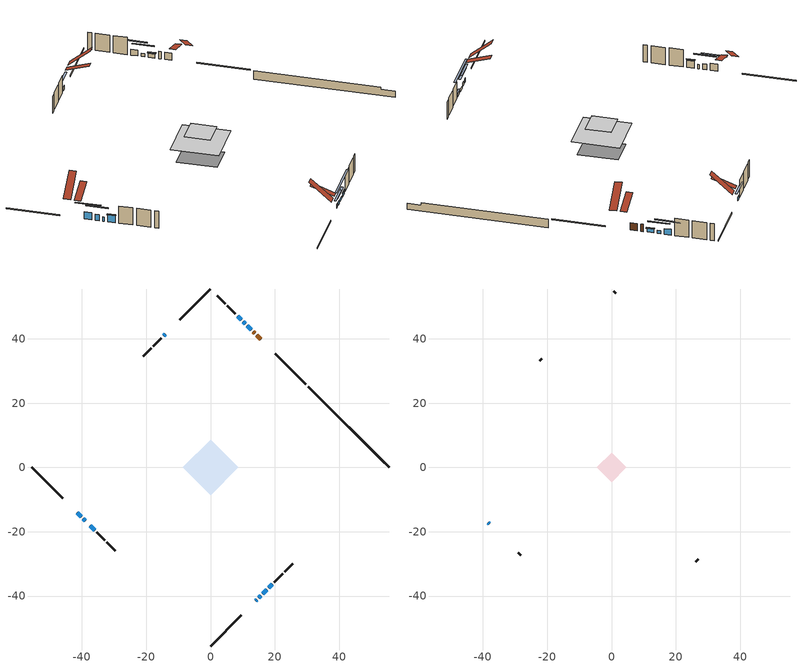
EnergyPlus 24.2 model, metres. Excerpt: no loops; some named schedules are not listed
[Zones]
conditioned space
 floor adiabatic (AdiabaticFloorConstruction): -8.6,0 0,8.6 8.6,0 0,-8.6 z3.05
 floor foundation (Slab1 construction): -6.29,0.94 -0.94,6.29 6.29,-0.94 0.94,-6.29 z-1.77
 wall outside (RimJoist1 construction): 0,-55.53 9.58,-45.95 / -55.53,0 -45.95,-9.58 / 0,55.53 -9.58,45.95 / 29.7,25.83 20.12,35.41 z0.61:0.91
 wall outside (AdiabaticWallConstruction 1): 15.69,39.84 14.45,41.08 / 13.79,41.74 13.34,42.19 z0.61:2.64
 wall outside (AdiabaticWallConstruction): 12.68,42.85 11.5,44.04 / -14.01,41.53 -14.6,40.93 z0.61:1.68; 14.01,-41.53 14.4,-41.13 z0.61:1.78; 15.06,-40.47 15.63,-39.9 z0.61:1.63; -41.53,-14.01 -40.23,-15.3 / -37.34,-18.19 -36.05,-19.49 z0.61:2.64; -39.58,-15.96 -38.93,-16.6 / 9.59,45.94 8.4,47.13 z0.61:2.24; 16.29,-39.24 17.44,-38.09 z0.61:1.22; 18.1,-37.43 19.25,-36.28 z0.61:1.42; 10.84,44.69 10.25,45.29 z0.61:1.45
 wall outside (Wall1 construction): 19.91,-35.63 22.41,-33.12 / -35.39,-20.14 -32.89,-22.64 / -15.26,40.28 -17.76,37.77 / 7.75,47.78 5.24,50.29 z0.61:5.49
 wall outside (Wall2 construction): 23.07,-32.47 25.62,-29.91 / -32.23,-23.3 -29.68,-25.85 / -18.42,37.12 -20.97,34.56 / 4.59,50.94 2.04,53.5 z0.61:5.49
 wall foundation (FoundationWall1 construction): 30.36,25.17,-1.77 30.36,25.17,0.61 53.01,2.52,0.61 53.01,2.52,-0.04 55.53,0,-0.04 55.53,0,-1.77
 window (WindowConstruction): 12.68,42.85 11.5,44.04 z0.61:1.68
 window (WindowConstruction 6): 14.01,-41.52 14.4,-41.13 z0.61:1.78
 window (WindowConstruction 7): 15.06,-40.47 15.63,-39.9 z0.61:1.62
 window (WindowConstruction 8): -41.52,-14.01 -40.23,-15.3 z0.61:2.64
 window (WindowConstruction 9): -39.57,-15.96 -38.93,-16.6 z0.61:2.23
 window (WindowConstruction 10): 16.29,-39.24 17.44,-38.09 z0.61:1.22
 window (WindowConstruction 1): 18.1,-37.43 19.25,-36.28 z0.61:1.42
 window (WindowConstruction 2): -37.34,-18.19 -36.05,-19.49 z0.61:2.64
 window (WindowConstruction 3): 10.84,44.69 10.25,45.28 z0.61:1.45
 window (WindowConstruction 4): 9.59,45.94 8.4,47.13 z0.61:2.23
 window (WindowConstruction 5): -14.01,41.52 -14.6,40.93 z0.61:1.68
 door (Door): 15.69,39.84 14.45,41.08 z0.61:2.64
 door (Door 1): 13.79,41.74 13.34,42.19 z0.61:2.64
 ceiling adiabatic (AdiabaticFloorConstruction): 0,-8.6 8.6,0 0,8.6 -8.6,0 z3.05
attic - vented
 floor to conditioned space (Floor1 construction Reversed): -4.64,0 0,4.64 4.64,0 0,-4.64 z5.49
 floor to conditioned space (Floor2 construction Reversed): -4.44,0 0,4.44 4.44,0 0,-4.44 z5.49
 wall outside (AdiabaticWallConstruction): -38.27,-17.26 -37.99,-17.54 z0.61:1.83
 wall outside (Wall3 construction): 26.27,-29.26 27,-28.54 / -29.02,-26.51 -28.3,-27.23 / -21.62,33.91 -22.35,33.19 / 1.38,54.15 0.66,54.87 z0.61:5.49
 window (WindowConstruction 11): -38.27,-17.26 -38,-17.54 z0.61:1.83
 roof outside (Roof1 construction): 11.56,-43.97,5.49 7.5,-39.91,10.28 6.17,-41.23,10.28 10.24,-45.29,5.49; -43.97,-11.56,5.49 -39.91,-7.5,10.28 -41.23,-6.17,10.28 -45.29,-10.24,5.49; -11.56,43.97,5.49 -7.5,39.91,10.28 -6.17,41.23,10.28 -10.24,45.29,5.49; 18.14,37.39,5.49 14.07,33.33,10.28 15.4,32.01,10.28 19.46,36.07,5.49
 roof outside (Roof2 construction): 13.35,-42.18,5.49 9.06,-37.89,7.51 7.93,-39.02,7.51 12.22,-43.31,5.49; -42.18,-13.35,5.49 -37.89,-9.06,7.51 -39.02,-7.93,7.51 -43.31,-12.22,5.49; -13.35,42.18,5.49 -9.06,37.89,7.51 -7.93,39.02,7.51 -12.22,43.31,5.49; 16.35,39.18,5.49 12.06,34.89,7.51 13.19,33.76,7.51 17.48,38.05,5.49
shading: 11.35,44.18 12.82,42.71 13.11,43 11.64,44.47 z1.88; 16.08,-39.45 12.32,-43.21 12.61,-43.5 16.38,-39.74 z4.16; 17.32,-38.21 13.37,-42.16 13.67,-42.45 17.61,-38.51 z4.01; -38.55,-16.98 -43.21,-12.32 -43.5,-12.61 -38.84,-17.27 z5.02; -37.24,-18.29 -41.26,-14.27 -41.55,-14.56 -37.54,-18.58 z4.62; 20.85,-34.68 12.88,-42.65 13.17,-42.94 21.14,-34.97 z6.04; 19.39,-36.14 17.96,-37.58 18.25,-37.87 19.68,-36.43 z1.62; -35.9,-19.63 -37.48,-18.05 -37.77,-18.34 -36.19,-19.92 z2.84; 8.56,46.97 12.52,43.01 12.81,43.3 8.85,47.26 z3.83; 6.72,48.81 11.27,44.26 11.56,44.55 7.01,49.1 z4.62; -16.28,39.25 -12.32,43.21 -12.61,43.5 -16.57,39.54 z4.06
[Building]
Building 1: Terrain=Suburbs
[Site:Location]
Quebec Intl AP_QC: Latitude {deg}=46.8; Longitude {deg}=-71.38; Time Zone {hr}=-5; Elevation {m}=74; Keep Site Location Information=Yes
[Site:GroundTemperature:Shallow]
0.0108218, -2.24938, -2.43038, -1.3578, 2.94801, 7.23376, 10.9493, 13.303, 13.5029, 11.5886, 7.96783, 3.81355
[Site:WaterMainsTemperature]
Calculation Method=Schedule; Temperature Schedule=mains temperature schedule
[Material] Roughness=Rough; Thermal Absorptance=0.9
Name | Thickness {m} | Conductivity {W/m-K} | Density {kg/m3} | Specific Heat {J/kg-K} | Solar Absorptance | Visible Absorptance
asphalt or fiberglass shingles | 0.00635 | 0.162714 | 1121.4 | 1465.45 | 0.4 | 0.4
ceiling loosefill ins | 0.169333 | 0.0480833 | 16.02 | 1046.75 | 0.7 | 0.7
ceiling stud and cavity | 0.1397 | 0.115316 | 65.682 | 1177.47 | 0.7 | 0.7
ceiling stud and cavity 1 | 0.1397 | 0.116501 | 65.682 | 1177.47 | 0.7 | 0.7
concrete 4.0 in. | 0.1016 | 1.803125 | 2242.8 | 837.4 | 0.7 | 0.7
concrete 8.0 in. | 0.2032 | 1.803125 | 2242.8 | 837.4 | 0.7 | 0.7
door material | 0.04445 | 0.053851 | 512.64 | 1214.23 | 0.7 | 0.7
exterior vertical ins | 0.0533782 | 0.029427 | 32.04 | 1214.23 | 0.7 | 0.7
floor covering | 0.0127 | 0.0433444 | 54.468 | 1339.84 | 0.6 | 0.6
floor rigid ins; wall rigid ins 1 | 0.512978 | 0.029427 | 32.04 | 1214.23 | 0.7 | 0.7
floor stud and cavity | 0.1397 | 1.75129 | 37.0049 | 1207.88 | 0.7 | 0.7
furniture material conditioned space 1 | 0.1524 | 0.115458 | 640.8 | 1214.23 | 0.6 | 0.6
gypsum board | 0.0127 | 0.160291 | 801 | 837.4 | 0.6 | 0.6
gypsum board 1 | 0.0127 | 0.160291 | 801 | 837.4 | 0.7 | 0.7
osb sheathing 0.5 in. | 0.0127 | 0.115458 | 512.64 | 1214.23 | 0.7 | 0.7
osb sheathing 0.75 in. | 0.01905 | 0.115458 | 512.64 | 1214.23 | 0.7 | 0.7
osb sheathing 2.0 in. | 0.0508 | 0.115458 | 512.64 | 1214.23 | 0.7 | 0.7
rim joist rigid ins; wall rigid ins | 0.051816 | 0.029427 | 32.04 | 1214.23 | 0.7 | 0.7
rim joist stud and cavity | 0.0508 | 0.0348186 | 125.044 | 1163.47 | 0.6 | 0.6
wall stud and cavity | 0.1397 | 0.136791 | 139.0536 | 1170.24 | 0.7 | 0.7
wall stud and cavity 1 | 0.1397 | 0.134701 | 139.0536 | 1170.24 | 0.7 | 0.7
wall stud and cavity 2 | 0.0889 | 6.9971 | 50.32683 | 1063.81 | 0.6 | 0.6
wall stud and cavity 3 | 0.0889 | 0.380278 | 52.3479 | 1209.89 | 0.7 | 0.7
wall stud and cavity 4 | 0.0889 | 0.391764 | 83.0341 | 1211.67 | 0.7 | 0.7
wood siding | 0.0254 | 0.102417 | 544.68 | 1172.36 | 0.4 | 0.4
wood siding 1 | 0.00254 | 0.102417 | 544.68 | 1172.36 | 0.4 | 0.4
wood siding 2; wood siding 3; wood siding 4 | 0.0254 | 0.102417 | 544.68 | 1172.36 | 0.7 | 0.7
[WindowMaterial:SimpleGlazingSystem]
Name | U-Factor {W/m2-K} | Solar Heat Gain Coefficient
WindowMaterial | 2.77768 | 0.56
WindowMaterial 1 | 2.77257 | 0.53
WindowMaterial 2 | 2.82821 | 0.59
WindowMaterial 3 | 2.773703 | 0.54
WindowMaterial 4 | 2.78279 | 0.58
WindowMaterial 5 | 2.76973 | 0.51
WindowMaterial 6 | 2.77711 | 0.55
WindowMaterial 7 | 2.78449 | 0.59
WindowMaterial 8 | 2.765186 | 0.49
WindowMaterial 9 | 2.992306 | 0.59
[Construction]
AdiabaticFloorConstruction: floor stud and cavity, floor rigid ins, osb sheathing 0.75 in., floor covering
AdiabaticWallConstruction: wood siding 3, wall rigid ins 1, wall stud and cavity 3, gypsum board
AdiabaticWallConstruction 1: wood siding 4, wall rigid ins 1, wall stud and cavity 3, gypsum board
Door; Door 1: door material
Floor1 construction Reversed: gypsum board, ceiling stud and cavity, ceiling loosefill ins
Floor2 construction Reversed: gypsum board, ceiling stud and cavity 1, ceiling loosefill ins
FoundationWall1 construction: concrete 8.0 in., gypsum board 1
furniture construction conditioned space 1: furniture material conditioned space 1
PartitionWallConstruction: gypsum board, wall stud and cavity 4, gypsum board
RimJoist1 construction: wood siding 2, rim joist rigid ins, osb sheathing 2.0 in., rim joist stud and cavity
Roof1 construction; Roof2 construction: asphalt or fiberglass shingles
Slab1 construction: concrete 4.0 in.
Wall1 construction: wood siding, wall rigid ins, osb sheathing 0.5 in., wall stud and cavity, gypsum board
Wall2 construction: wood siding, wall rigid ins, osb sheathing 0.5 in., wall stud and cavity 1, gypsum board
Wall3 construction: wood siding 1, wall stud and cavity 2
WindowConstruction; WindowConstruction 5: WindowMaterial
WindowConstruction 1: WindowMaterial 1
WindowConstruction 10: WindowMaterial 8
WindowConstruction 11: WindowMaterial 9
WindowConstruction 2; WindowConstruction 8: WindowMaterial 2
WindowConstruction 3: WindowMaterial 3
WindowConstruction 4: WindowMaterial 4
WindowConstruction 6: WindowMaterial 5
WindowConstruction 7: WindowMaterial 6
WindowConstruction 9: WindowMaterial 7
[Zone] Multiplier=1; Part of Total Floor Area=Yes
Name | Volume {m3}
attic - vented | 62.8144
conditioned space | 564
[Space]
Name | Zone | Volume {m3}
attic - vented 1 | attic - vented | 62.8144
conditioned space 1 | conditioned space | 564
[ZoneInfiltration:EffectiveLeakageArea]
infil attic - vented 1: Zone or Space=attic - vented 1; Schedule=Always On Discrete; Effective Air Leakage Area {cm2}=3042.46; Stack Coefficient=0.000672329; Wind Coefficient=1.75191e-05
[ZoneMixing]
whole house fan mix: Zone or Space=attic - vented; Schedule=Always On Continuous; Design Flow Rate Calculation Method=Flow/Zone; Design Flow Rate {m3/s}=0; Source Zone or Space=conditioned space
[SurfaceProperty:ExposedFoundationPerimeter]
Slab1: Exposed Perimeter Calculation Method=TotalExposedPerimeter; Total Exposed Perimeter {m}=35.602
[InternalMass] Zone or ZoneList=conditioned space; Space or SpaceList=conditioned space 1
Name | Construction | Surface Area {m2}
furniture mass conditioned space 1 | furniture construction conditioned space 1 | 90.12
partition wall mass | PartitionWallConstruction | 225.3
[Lights]
interior lighting: Zone or ZoneList or Space or SpaceList=conditioned space 1; Schedule=interior lighting schedule; Design Level Calculation Method=LightingLevel; Lighting Level {W}=343.2; Return Air Fraction=0; Fraction Radiant=0.6; Fraction Visible=0.2; Fraction Replaceable=1
[People]
occupants: Zone or ZoneList or Space or SpaceList=conditioned space 1; Number of People Schedule=occupants schedule; Number of People Calculation Method=People; Number of People=3; Fraction Radiant=0.314171; Sensible Heat Fraction=0.56303; Activity Level Schedule=occupants activity schedule; Carbon Dioxide Generation Rate {m3/s-W}=0; Enable ASHRAE 55 Comfort Warnings=No; Mean Radiant Temperature Calculation Type=EnclosureAveraged
[ElectricEquipment] Zone or ZoneList or Space or SpaceList=conditioned space 1; Design Level Calculation Method=EquipmentLevel
Name | Schedule | Design Level {W} | Fraction Latent | Fraction Radiant | Fraction Lost
clothes dryer | clothes dryer schedule | 140.772 | 0.015 | 0.081 | 0.85
clothes washer | clothes washer schedule | 32.1985 | 0.03 | 0.162 | 0.7
cooking range | cooking range schedule | 215.147 | 0.08 | 0.432 | 0.2
dishwasher | dishwasher schedule | 66.8632 | 0.3 | 0.18 | 0.4
fridge | fridge schedule | 72.9452 | 0 | 0.6 | 0
mech vent bath fan 0 | mech vent bath fan 0 schedule | 50.2 | 0 | 0 | 1
mech vent house fan | mech vent house fan schedule | 0 | 0 | 0 | 1
mech vent house fan cfis | mech vent house fan cfis schedule | 0 | 0 | 0 | 0
mech vent range fan 0 | mech vent range fan 0 schedule | 57 | 0 | 0 | 1
misc plug loads | misc plug loads schedule | 494.7 | 0.045 | 0.513 | 0.1
whole house fan | Always On Discrete | 0 | 0 | 0 | 1
[OtherEquipment] Zone or ZoneList or Space or SpaceList=conditioned space 1; Design Level Calculation Method=EquipmentLevel
Name | Fuel Type | Schedule | Design Level {W} | Fraction Latent | Fraction Radiant | Fraction Lost
clothes dryer 1 | Electricity | clothes dryer schedule | 0 | 0.015 | 0.081 | 0.85
cooking range 1 | Electricity | cooking range schedule | 0 | 0.08 | 0.432 | 0.2
general water use latent | None | general water use schedule | 62.594 | 1 | 0 | 0
general water use sensible | None | general water use schedule | -61.6891 | 0 | 0.6 | 0
mech vent house fan latent load | None | Always On Discrete | 0 | 1 | 0 | 0
mech vent house fan sensible load | None | Always On Discrete | 0 | 0 | 0 | 0
water heater energy adjustment1 | Electricity | Always On Discrete | 0.01 | 0 | 0 | 1
[ZoneInfiltration:DesignFlowRate] Zone or ZoneList or Space or SpaceList=conditioned space 1; Schedule=Always On Discrete; Design Flow Rate Calculation Method=Flow/Zone; Design Flow Rate {m3/s}=0
infil flow; natural vent flow; whole house fan flow
[Foundation:Kiva]
Foundation Kiva 1: Initial Indoor Air Temperature {C}=18; Wall Height Above Grade {m}=0.609996; Wall Depth Below Slab {m}=0.2032; Custom Block Material Name 1=exterior vertical ins; Custom Block Depth 1 {m}=2.38; Custom Block X Position 1 {m}=0.2159; Custom Block Z Position 1 {m}=0
[Foundation:Kiva:Settings]
Soil Conductivity {W/m-K}=0.849921; Soil Density {kg/m3}=1842.3; Soil Specific Heat {J/kg-K}=418.7; Ground Solar Absorptivity=0.9; Ground Thermal Absorptivity=0.9; Ground Surface Roughness {m}=0.03; Far-Field Width {m}=40; Deep-Ground Boundary Condition=ZeroFlux; Deep-Ground Depth {m}=40; Minimum Cell Dimension {m}=0.2; Maximum Cell Growth Coefficient=3; Simulation Timestep=Timestep
[Exterior:Lights]
exterior lighting: Schedule=exterior lighting schedule; Design Level {W}=75.6
[Schedule:Constant]
Name | Hourly Value
Always On Continuous; mech vent house fan schedule; mech vent house fan cfis schedule; Always On Discrete | 1
occupants activity schedule | 117.228
fridge schedule | 0
[Schedule:Week:Daily]
interior lighting schedule Week Rule - Jan1-Jan27: interior lighting schedule day, interior lighting schedule day, interior lighting schedule day, interior lighting schedule day, interior lighting schedule day, interior lighting schedule day, interior lighting schedule day, interior lighting schedule default day, interior lighting schedule default day, interior lighting schedule default day, interior lighting schedule default day, interior lighting schedule default day
interior lighting schedule Week Rule - Jan28-Feb3: interior lighting schedule day, interior lighting schedule day, interior lighting schedule day, interior lighting schedule day, interior lighting schedule day 1, interior lighting schedule day 1, interior lighting schedule day 1, interior lighting schedule default day, interior lighting schedule default day, interior lighting schedule default day, interior lighting schedule default day, interior lighting schedule default day
interior lighting schedule Week Rule - Feb4-Feb24: interior lighting schedule day 1, interior lighting schedule day 1, interior lighting schedule day 1, interior lighting schedule day 1, interior lighting schedule day 1, interior lighting schedule day 1, interior lighting schedule day 1, interior lighting schedule default day, interior lighting schedule default day, interior lighting schedule default day, interior lighting schedule default day, interior lighting schedule default day
interior lighting schedule Week Rule - Feb25-Mar3: interior lighting schedule day 1, interior lighting schedule day 1, interior lighting schedule day 1, interior lighting schedule day 1, interior lighting schedule day 2, interior lighting schedule day 2, interior lighting schedule day 2, interior lighting schedule default day, interior lighting schedule default day, interior lighting schedule default day, interior lighting schedule default day, interior lighting schedule default day
interior lighting schedule Week Rule - Mar4-Mar31: interior lighting schedule day 2, interior lighting schedule day 2, interior lighting schedule day 2, interior lighting schedule day 2, interior lighting schedule day 2, interior lighting schedule day 2, interior lighting schedule day 2, interior lighting schedule default day, interior lighting schedule default day, interior lighting schedule default day, interior lighting schedule default day, interior lighting schedule default day
interior lighting schedule Week Rule - Apr1-Apr28: interior lighting schedule day 3, interior lighting schedule day 3, interior lighting schedule day 3, interior lighting schedule day 3, interior lighting schedule day 3, interior lighting schedule day 3, interior lighting schedule day 3, interior lighting schedule default day, interior lighting schedule default day, interior lighting schedule default day, interior lighting schedule default day, interior lighting schedule default day
interior lighting schedule Week Rule - Apr29-May5: interior lighting schedule day 3, interior lighting schedule day 3, interior lighting schedule day 4, interior lighting schedule day 4, interior lighting schedule day 4, interior lighting schedule day 4, interior lighting schedule day 4, interior lighting schedule default day, interior lighting schedule default day, interior lighting schedule default day, interior lighting schedule default day, interior lighting schedule default day
interior lighting schedule Week Rule - May6-May26: interior lighting schedule day 4, interior lighting schedule day 4, interior lighting schedule day 4, interior lighting schedule day 4, interior lighting schedule day 4, interior lighting schedule day 4, interior lighting schedule day 4, interior lighting schedule default day, interior lighting schedule default day, interior lighting schedule default day, interior lighting schedule default day, interior lighting schedule default day
interior lighting schedule Week Rule - May27-Jun2: interior lighting schedule day 4, interior lighting schedule day 4, interior lighting schedule day 4, interior lighting schedule day 4, interior lighting schedule day 4, interior lighting schedule day 5, interior lighting schedule day 5, interior lighting schedule default day, interior lighting schedule default day, interior lighting schedule default day, interior lighting schedule default day, interior lighting schedule default day
interior lighting schedule Week Rule - Jun3-Jun30: interior lighting schedule day 5, interior lighting schedule day 5, interior lighting schedule day 5, interior lighting schedule day 5, interior lighting schedule day 5, interior lighting schedule day 5, interior lighting schedule day 5, interior lighting schedule default day, interior lighting schedule default day, interior lighting schedule default day, interior lighting schedule default day, interior lighting schedule default day
interior lighting schedule Week Rule - Jul1-Jul28: interior lighting schedule day 6, interior lighting schedule day 6, interior lighting schedule day 6, interior lighting schedule day 6, interior lighting schedule day 6, interior lighting schedule day 6, interior lighting schedule day 6, interior lighting schedule default day, interior lighting schedule default day, interior lighting schedule default day, interior lighting schedule default day, interior lighting schedule default day
interior lighting schedule Week Rule - Jul29-Aug4: interior lighting schedule day 6, interior lighting schedule day 6, interior lighting schedule day 6, interior lighting schedule day 7, interior lighting schedule day 7, interior lighting schedule day 7, interior lighting schedule day 7, interior lighting schedule default day, interior lighting schedule default day, interior lighting schedule default day, interior lighting schedule default day, interior lighting schedule default day
interior lighting schedule Week Rule - Aug5-Aug25: interior lighting schedule day 7, interior lighting schedule day 7, interior lighting schedule day 7, interior lighting schedule day 7, interior lighting schedule day 7, interior lighting schedule day 7, interior lighting schedule day 7, interior lighting schedule default day, interior lighting schedule default day, interior lighting schedule default day, interior lighting schedule default day, interior lighting schedule default day
interior lighting schedule Week Rule - Aug26-Sep1: interior lighting schedule day 7, interior lighting schedule day 7, interior lighting schedule day 7, interior lighting schedule day 7, interior lighting schedule day 7, interior lighting schedule day 7, interior lighting schedule day 8, interior lighting schedule default day, interior lighting schedule default day, interior lighting schedule default day, interior lighting schedule default day, interior lighting schedule default day
interior lighting schedule Week Rule - Sep2-Sep29: interior lighting schedule day 8, interior lighting schedule day 8, interior lighting schedule day 8, interior lighting schedule day 8, interior lighting schedule day 8, interior lighting schedule day 8, interior lighting schedule day 8, interior lighting schedule default day, interior lighting schedule default day, interior lighting schedule default day, interior lighting schedule default day, interior lighting schedule default day
interior lighting schedule Week Rule - Sep30-Oct6: interior lighting schedule day 8, interior lighting schedule day 9, interior lighting schedule day 9, interior lighting schedule day 9, interior lighting schedule day 9, interior lighting schedule day 9, interior lighting schedule day 9, interior lighting schedule default day, interior lighting schedule default day, interior lighting schedule default day, interior lighting schedule default day, interior lighting schedule default day
interior lighting schedule Week Rule - Oct7-Oct27: interior lighting schedule day 9, interior lighting schedule day 9, interior lighting schedule day 9, interior lighting schedule day 9, interior lighting schedule day 9, interior lighting schedule day 9, interior lighting schedule day 9, interior lighting schedule default day, interior lighting schedule default day, interior lighting schedule default day, interior lighting schedule default day, interior lighting schedule default day
interior lighting schedule Week Rule - Oct28-Nov3: interior lighting schedule day 9, interior lighting schedule day 9, interior lighting schedule day 9, interior lighting schedule day 9, interior lighting schedule day 10, interior lighting schedule day 10, interior lighting schedule day 10, interior lighting schedule default day, interior lighting schedule default day, interior lighting schedule default day, interior lighting schedule default day, interior lighting schedule default day
interior lighting schedule Week Rule - Nov4-Nov24: interior lighting schedule day 10, interior lighting schedule day 10, interior lighting schedule day 10, interior lighting schedule day 10, interior lighting schedule day 10, interior lighting schedule day 10, interior lighting schedule day 10, interior lighting schedule default day, interior lighting schedule default day, interior lighting schedule default day, interior lighting schedule default day, interior lighting schedule default day
interior lighting schedule Week Rule - Nov25-Dec1: interior lighting schedule day 10, interior lighting schedule day 10, interior lighting schedule day 10, interior lighting schedule day 10, interior lighting schedule day 10, interior lighting schedule day 10, interior lighting schedule day 11, interior lighting schedule default day, interior lighting schedule default day, interior lighting schedule default day, interior lighting schedule default day, interior lighting schedule default day
interior lighting schedule Week Rule - Dec2-Dec31: interior lighting schedule day 11, interior lighting schedule day 11, interior lighting schedule day 11, interior lighting schedule day 11, interior lighting schedule day 11, interior lighting schedule day 11, interior lighting schedule day 11, interior lighting schedule default day, interior lighting schedule default day, interior lighting schedule default day, interior lighting schedule default day, interior lighting schedule default day
occupants schedule Week Rule - Jan1-Dec31: occupants schedule day, occupants schedule day, occupants schedule day, occupants schedule day, occupants schedule day, occupants schedule day, occupants schedule day, occupants schedule default day, occupants schedule default day, occupants schedule default day, occupants schedule default day, occupants schedule default day
clothes dryer schedule Week Rule - Jan1-Dec31: clothes dryer schedule day, clothes dryer schedule day, clothes dryer schedule day, clothes dryer schedule day, clothes dryer schedule day, clothes dryer schedule day, clothes dryer schedule day, clothes dryer schedule default day, clothes dryer schedule default day, clothes dryer schedule default day, clothes dryer schedule default day, clothes dryer schedule default day
clothes washer schedule Week Rule - Jan1-Dec31: clothes washer schedule day, clothes washer schedule day, clothes washer schedule day, clothes washer schedule day, clothes washer schedule day, clothes washer schedule day, clothes washer schedule day, clothes washer schedule default day, clothes washer schedule default day, clothes washer schedule default day, clothes washer schedule default day, clothes washer schedule default day
cooking range schedule Week Rule - Jan1-Dec31: cooking range schedule day, cooking range schedule day, cooking range schedule day, cooking range schedule day, cooking range schedule day, cooking range schedule day, cooking range schedule day, cooking range schedule default day, cooking range schedule default day, cooking range schedule default day, cooking range schedule default day, cooking range schedule default day
dishwasher schedule Week Rule - Jan1-Dec31: dishwasher schedule day, dishwasher schedule day, dishwasher schedule day, dishwasher schedule day, dishwasher schedule day, dishwasher schedule day, dishwasher schedule day, dishwasher schedule default day, dishwasher schedule default day, dishwasher schedule default day, dishwasher schedule default day, dishwasher schedule default day
mech vent bath fan 0 schedule Week Rule - Jan1-Dec31: mech vent bath fan 0 schedule day, mech vent bath fan 0 schedule day, mech vent bath fan 0 schedule day, mech vent bath fan 0 schedule day, mech vent bath fan 0 schedule day, mech vent bath fan 0 schedule day, mech vent bath fan 0 schedule day, mech vent bath fan 0 schedule default day, mech vent bath fan 0 schedule default day, mech vent bath fan 0 schedule default day, mech vent bath fan 0 schedule default day, mech vent bath fan 0 schedule default day
mech vent range fan 0 schedule Week Rule - Jan1-Dec31: mech vent range fan 0 schedule day, mech vent range fan 0 schedule day, mech vent range fan 0 schedule day, mech vent range fan 0 schedule day, mech vent range fan 0 schedule day, mech vent range fan 0 schedule day, mech vent range fan 0 schedule day, mech vent range fan 0 schedule default day, mech vent range fan 0 schedule default day, mech vent range fan 0 schedule default day, mech vent range fan 0 schedule default day, mech vent range fan 0 schedule default day
misc plug loads schedule Week Rule - Jan1-Dec31: misc plug loads schedule day, misc plug loads schedule day, misc plug loads schedule day, misc plug loads schedule day, misc plug loads schedule day, misc plug loads schedule day, misc plug loads schedule day, misc plug loads schedule default day, misc plug loads schedule default day, misc plug loads schedule default day, misc plug loads schedule default day, misc plug loads schedule default day
general water use schedule Week Rule - Jan1-Dec31: general water use schedule day, general water use schedule day, general water use schedule day, general water use schedule day, general water use schedule day, general water use schedule day, general water use schedule day, general water use schedule default day, general water use schedule default day, general water use schedule default day, general water use schedule default day, general water use schedule default day
exterior lighting schedule Week Rule - Jan1-Jan27: exterior lighting schedule day, exterior lighting schedule day, exterior lighting schedule day, exterior lighting schedule day, exterior lighting schedule day, exterior lighting schedule day, exterior lighting schedule day, exterior lighting schedule default day, exterior lighting schedule default day, exterior lighting schedule default day, exterior lighting schedule default day, exterior lighting schedule default day
exterior lighting schedule Week Rule - Jan28-Feb3: exterior lighting schedule day, exterior lighting schedule day, exterior lighting schedule day, exterior lighting schedule day, exterior lighting schedule day 1, exterior lighting schedule day 1, exterior lighting schedule day 1, exterior lighting schedule default day, exterior lighting schedule default day, exterior lighting schedule default day, exterior lighting schedule default day, exterior lighting schedule default day
exterior lighting schedule Week Rule - Feb4-Feb24: exterior lighting schedule day 1, exterior lighting schedule day 1, exterior lighting schedule day 1, exterior lighting schedule day 1, exterior lighting schedule day 1, exterior lighting schedule day 1, exterior lighting schedule day 1, exterior lighting schedule default day, exterior lighting schedule default day, exterior lighting schedule default day, exterior lighting schedule default day, exterior lighting schedule default day
exterior lighting schedule Week Rule - Feb25-Mar3: exterior lighting schedule day 1, exterior lighting schedule day 1, exterior lighting schedule day 1, exterior lighting schedule day 1, exterior lighting schedule day 2, exterior lighting schedule day 2, exterior lighting schedule day 2, exterior lighting schedule default day, exterior lighting schedule default day, exterior lighting schedule default day, exterior lighting schedule default day, exterior lighting schedule default day
exterior lighting schedule Week Rule - Mar4-Mar31: exterior lighting schedule day 2, exterior lighting schedule day 2, exterior lighting schedule day 2, exterior lighting schedule day 2, exterior lighting schedule day 2, exterior lighting schedule day 2, exterior lighting schedule day 2, exterior lighting schedule default day, exterior lighting schedule default day, exterior lighting schedule default day, exterior lighting schedule default day, exterior lighting schedule default day
exterior lighting schedule Week Rule - Apr1-Apr28: exterior lighting schedule day 3, exterior lighting schedule day 3, exterior lighting schedule day 3, exterior lighting schedule day 3, exterior lighting schedule day 3, exterior lighting schedule day 3, exterior lighting schedule day 3, exterior lighting schedule default day, exterior lighting schedule default day, exterior lighting schedule default day, exterior lighting schedule default day, exterior lighting schedule default day
exterior lighting schedule Week Rule - Apr29-May5: exterior lighting schedule day 3, exterior lighting schedule day 3, exterior lighting schedule day 4, exterior lighting schedule day 4, exterior lighting schedule day 4, exterior lighting schedule day 4, exterior lighting schedule day 4, exterior lighting schedule default day, exterior lighting schedule default day, exterior lighting schedule default day, exterior lighting schedule default day, exterior lighting schedule default day
exterior lighting schedule Week Rule - May6-May26: exterior lighting schedule day 4, exterior lighting schedule day 4, exterior lighting schedule day 4, exterior lighting schedule day 4, exterior lighting schedule day 4, exterior lighting schedule day 4, exterior lighting schedule day 4, exterior lighting schedule default day, exterior lighting schedule default day, exterior lighting schedule default day, exterior lighting schedule default day, exterior lighting schedule default day
exterior lighting schedule Week Rule - May27-Jun2: exterior lighting schedule day 4, exterior lighting schedule day 4, exterior lighting schedule day 4, exterior lighting schedule day 4, exterior lighting schedule day 4, exterior lighting schedule day 5, exterior lighting schedule day 5, exterior lighting schedule default day, exterior lighting schedule default day, exterior lighting schedule default day, exterior lighting schedule default day, exterior lighting schedule default day
exterior lighting schedule Week Rule - Jun3-Jun30: exterior lighting schedule day 5, exterior lighting schedule day 5, exterior lighting schedule day 5, exterior lighting schedule day 5, exterior lighting schedule day 5, exterior lighting schedule day 5, exterior lighting schedule day 5, exterior lighting schedule default day, exterior lighting schedule default day, exterior lighting schedule default day, exterior lighting schedule default day, exterior lighting schedule default day
exterior lighting schedule Week Rule - Jul1-Jul28: exterior lighting schedule day 6, exterior lighting schedule day 6, exterior lighting schedule day 6, exterior lighting schedule day 6, exterior lighting schedule day 6, exterior lighting schedule day 6, exterior lighting schedule day 6, exterior lighting schedule default day, exterior lighting schedule default day, exterior lighting schedule default day, exterior lighting schedule default day, exterior lighting schedule default day
exterior lighting schedule Week Rule - Jul29-Aug4: exterior lighting schedule day 6, exterior lighting schedule day 6, exterior lighting schedule day 6, exterior lighting schedule day 7, exterior lighting schedule day 7, exterior lighting schedule day 7, exterior lighting schedule day 7, exterior lighting schedule default day, exterior lighting schedule default day, exterior lighting schedule default day, exterior lighting schedule default day, exterior lighting schedule default day
exterior lighting schedule Week Rule - Aug5-Aug25: exterior lighting schedule day 7, exterior lighting schedule day 7, exterior lighting schedule day 7, exterior lighting schedule day 7, exterior lighting schedule day 7, exterior lighting schedule day 7, exterior lighting schedule day 7, exterior lighting schedule default day, exterior lighting schedule default day, exterior lighting schedule default day, exterior lighting schedule default day, exterior lighting schedule default day
exterior lighting schedule Week Rule - Aug26-Sep1: exterior lighting schedule day 7, exterior lighting schedule day 7, exterior lighting schedule day 7, exterior lighting schedule day 7, exterior lighting schedule day 7, exterior lighting schedule day 7, exterior lighting schedule day 8, exterior lighting schedule default day, exterior lighting schedule default day, exterior lighting schedule default day, exterior lighting schedule default day, exterior lighting schedule default day
exterior lighting schedule Week Rule - Sep2-Sep29: exterior lighting schedule day 8, exterior lighting schedule day 8, exterior lighting schedule day 8, exterior lighting schedule day 8, exterior lighting schedule day 8, exterior lighting schedule day 8, exterior lighting schedule day 8, exterior lighting schedule default day, exterior lighting schedule default day, exterior lighting schedule default day, exterior lighting schedule default day, exterior lighting schedule default day
[Schedule:Year]
interior lighting schedule: interior lighting schedule Week Rule - Jan1-Jan27, 1, 1, 1, 27, interior lighting schedule Week Rule - Jan28-Feb3, 1, 28, 2, 3, interior lighting schedule Week Rule - Feb4-Feb24, 2, 4, 2, 24, interior lighting schedule Week Rule - Feb25-Mar3, 2, 25, 3, 3, interior lighting schedule Week Rule - Mar4-Mar31, 3, 4, 3, 31, interior lighting schedule Week Rule - Apr1-Apr28, 4, 1, 4, 28, interior lighting schedule Week Rule - Apr29-May5, 4, 29, 5, 5, interior lighting schedule Week Rule - May6-May26, 5, 6, 5, 26, interior lighting schedule Week Rule - May27-Jun2, 5, 27, 6, 2, interior lighting schedule Week Rule - Jun3-Jun30, 6, 3, 6, 30, interior lighting schedule Week Rule - Jul1-Jul28, 7, 1, 7, 28, interior lighting schedule Week Rule - Jul29-Aug4, 7, 29, 8, 4, interior lighting schedule Week Rule - Aug5-Aug25, 8, 5, 8, 25, interior lighting schedule Week Rule - Aug26-Sep1, 8, 26, 9, 1, interior lighting schedule Week Rule - Sep2-Sep29, 9, 2, 9, 29, interior lighting schedule Week Rule - Sep30-Oct6, 9, 30, 10, 6, interior lighting schedule Week Rule - Oct7-Oct27, 10, 7, 10, 27, interior lighting schedule Week Rule - Oct28-Nov3, 10, 28, 11, 3, interior lighting schedule Week Rule - Nov4-Nov24, 11, 4, 11, 24, interior lighting schedule Week Rule - Nov25-Dec1, 11, 25, 12, 1, interior lighting schedule Week Rule - Dec2-Dec31, 12, 2, 12, 31
occupants schedule: occupants schedule Week Rule - Jan1-Dec31, 1, 1, 12, 31
clothes dryer schedule: clothes dryer schedule Week Rule - Jan1-Dec31, 1, 1, 12, 31
clothes washer schedule: clothes washer schedule Week Rule - Jan1-Dec31, 1, 1, 12, 31
cooking range schedule: cooking range schedule Week Rule - Jan1-Dec31, 1, 1, 12, 31
dishwasher schedule: dishwasher schedule Week Rule - Jan1-Dec31, 1, 1, 12, 31
mech vent bath fan 0 schedule: mech vent bath fan 0 schedule Week Rule - Jan1-Dec31, 1, 1, 12, 31
mech vent range fan 0 schedule: mech vent range fan 0 schedule Week Rule - Jan1-Dec31, 1, 1, 12, 31
misc plug loads schedule: misc plug loads schedule Week Rule - Jan1-Dec31, 1, 1, 12, 31
general water use schedule: general water use schedule Week Rule - Jan1-Dec31, 1, 1, 12, 31
exterior lighting schedule: exterior lighting schedule Week Rule - Jan1-Jan27, 1, 1, 1, 27, exterior lighting schedule Week Rule - Jan28-Feb3, 1, 28, 2, 3, exterior lighting schedule Week Rule - Feb4-Feb24, 2, 4, 2, 24, exterior lighting schedule Week Rule - Feb25-Mar3, 2, 25, 3, 3, exterior lighting schedule Week Rule - Mar4-Mar31, 3, 4, 3, 31, exterior lighting schedule Week Rule - Apr1-Apr28, 4, 1, 4, 28, exterior lighting schedule Week Rule - Apr29-May5, 4, 29, 5, 5, exterior lighting schedule Week Rule - May6-May26, 5, 6, 5, 26, exterior lighting schedule Week Rule - May27-Jun2, 5, 27, 6, 2, exterior lighting schedule Week Rule - Jun3-Jun30, 6, 3, 6, 30, exterior lighting schedule Week Rule - Jul1-Jul28, 7, 1, 7, 28, exterior lighting schedule Week Rule - Jul29-Aug4, 7, 29, 8, 4, exterior lighting schedule Week Rule - Aug5-Aug25, 8, 5, 8, 25, exterior lighting schedule Week Rule - Aug26-Sep1, 8, 26, 9, 1, exterior lighting schedule Week Rule - Sep2-Sep29, 9, 2, 9, 29, exterior lighting schedule Week Rule - Sep30-Oct6, 9, 30, 10, 6, exterior lighting schedule Week Rule - Oct7-Oct27, 10, 7, 10, 27, exterior lighting schedule Week Rule - Oct28-Nov3, 10, 28, 11, 3, exterior lighting schedule Week Rule - Nov4-Nov24, 11, 4, 11, 24, exterior lighting schedule Week Rule - Nov25-Dec1, 11, 25, 12, 1, exterior lighting schedule Week Rule - Dec2-Dec31, 12, 2, 12, 31
[Schedule:Compact]
mains temperature schedule: Through: 01/01, For: AllDays, Until: 24:00, 5.175, Through: 01/02, For: AllDays, Until: 24:00, 5.10167, Through: 01/03, For: AllDays, Until: 24:00, 5.02889, Through: 01/04, For: AllDays, Until: 24:00, 4.95778, Through: 01/05, For: AllDays, Until: 24:00, 4.88778, Through: 01/06, For: AllDays, Until: 24:00, 4.81833, Through: 01/07, For: AllDays, Until: 24:00, 4.75056, Through: 01/08, For: AllDays, Until: 24:00, 4.68389, Through: 01/09, For: AllDays, Until: 24:00, 4.61833, Through: 01/10, For: AllDays, Until: 24:00, 4.55389, Through: 01/11, For: AllDays, Until: 24:00, 4.49056, Through: 01/12, For: AllDays, Until: 24:00, 4.42889, Through: 01/13, For: AllDays, Until: 24:00, 4.36778, Through: 01/14, For: AllDays, Until: 24:00, 4.30889, Through: 01/15, For: AllDays, Until: 24:00, 4.25056, Through: 01/16, For: AllDays, Until: 24:00, 4.19389, Through: 01/17, For: AllDays, Until: 24:00, 4.13833, Through: 01/18, For: AllDays, Until: 24:00, 4.08444, Through: 01/19, For: AllDays, Until: 24:00, 4.03167, Through: 01/20, For: AllDays, Until: 24:00, 3.98056, Through: 01/21, For: AllDays, Until: 24:00, 3.93056, Through: 01/22, For: AllDays, Until: 24:00, 3.88222, Through: 01/23, For: AllDays, Until: 24:00, 3.835, Through: 01/24, For: AllDays, Until: 24:00, 3.78944, Through: 01/25, For: AllDays, Until: 24:00, 3.74556, Through: 01/26, For: AllDays, Until: 24:00, 3.70278, Through: 01/27, For: AllDays, Until: 24:00, 3.66167, Through: 01/28, For: AllDays, Until: 24:00, 3.62167, Through: 01/29, For: AllDays, Until: 24:00, 3.58389, Through: 01/30, For: AllDays, Until: 24:00, 3.54722, Through: 01/31, For: AllDays, Until: 24:00, 3.51167, Through: 02/01, For: AllDays, Until: 24:00, 3.47833, Through: 02/02, For: AllDays, Until: 24:00, 3.44611, Through: 02/03, For: AllDays, Until: 24:00, 3.41556, Through: 02/04, For: AllDays, Until: 24:00, 3.38667, Through: 02/05, For: AllDays, Until: 24:00, 3.35944, Through: 02/06, For: AllDays, Until: 24:00, 3.33389, Through: 02/07, For: AllDays, Until: 24:00, 3.30944, Through: 02/08, For: AllDays, Until: 24:00, 3.28667, Through: 02/09, For: AllDays, Until: 24:00, 3.26611, Through: 02/10, For: AllDays, Until: 24:00, 3.24667, Through: 02/11, For: AllDays, Until: 24:00, 3.22889, Through: 02/12, For: AllDays, Until: 24:00, 3.21278, Through: 02/13, For: AllDays, Until: 24:00, 3.19833, Through: 02/14, For: AllDays, Until: 24:00, 3.18556, Through: 02/15, For: AllDays, Until: 24:00, 3.17389, Through: 02/16, For: AllDays, Until: 24:00, 3.16444, Through: 02/17, For: AllDays, Until: 24:00, 3.15667, Through: 02/18, For: AllDays, Until: 24:00, 3.15056, Through: 02/19, For: AllDays, Until: 24:00, 3.14556, Through: 02/20, For: AllDays, Until: 24:00, 3.14278, Through: 02/21, For: AllDays, Until: 24:00, 3.14111, Through: 02/22, For: AllDays, Until: 24:00, 3.14167, Through: 02/23, For: AllDays, Until: 24:00, 3.14333, Through: 02/24, For: AllDays, Until: 24:00, 3.14722, Through: 02/25, For: AllDays, Until: 24:00, 3.15222, Through: 02/26, For: AllDays, Until: 24:00, 3.15944, Through: 02/27, For: AllDays, Until: 24:00, 3.16778, Through: 02/28, For: AllDays, Until: 24:00, 3.17778, Through: 03/01, For: AllDays, Until: 24:00, 3.18944, Through: 03/02, For: AllDays, Until: 24:00, 3.20333, Through: 03/03, For: AllDays, Until: 24:00, 3.21833, Through: 03/04, For: AllDays, Until: 24:00, 3.235, Through: 03/05, For: AllDays, Until: 24:00, 3.25333, Through: 03/06, For: AllDays, Until: 24:00, 3.27333, Through: 03/07, For: AllDays, Until: 24:00, 3.29444, Through: 03/08, For: AllDays, Until: 24:00, 3.31778, Through: 03/09, For: AllDays, Until: 24:00, 3.34222, Through: 03/10, For: AllDays, Until: 24:00, 3.36889, Through: 03/11, For: AllDays, Until: 24:00, 3.39667, Through: 03/12, For: AllDays, Until: 24:00, 3.42611, Through: 03/13, For: AllDays, Until: 24:00, 3.45722, Through: 03/14, For: AllDays, Until: 24:00, 3.49, Through: 03/15, For: AllDays, Until: 24:00, 3.52389, Through: 03/16, For: AllDays, Until: 24:00, 3.55944, Through: 03/17, For: AllDays, Until: 24:00, 3.59667, Through: 03/18, For: AllDays, Until: 24:00, 3.63556, Through: 03/19, For: AllDays, Until: 24:00, 3.67556, Through: 03/20, For: AllDays, Until: 24:00, 3.71722, Through: 03/21, For: AllDays, Until: 24:00, 3.76056, Through: 03/22, For: AllDays, Until: 24:00, 3.80556, Through: 03/23, For: AllDays, Until: 24:00, 3.85111, Through: 03/24, For: AllDays, Until: 24:00, 3.89889, Through: 03/25, For: AllDays, Until: 24:00, 3.94778, Through: 03/26, For: AllDays, Until: 24:00, 3.99833, Through: 03/27, For: AllDays, Until: 24:00, 4.05, Through: 03/28, For: AllDays, Until: 24:00, 4.10333, Through: 03/29, For: AllDays, Until: 24:00, 4.15778, Through: 03/30, For: AllDays, Until: 24:00, 4.21333, Through: 03/31, For: AllDays, Until: 24:00, 4.27056, Through: 04/01, For: AllDays, Until: 24:00, 4.32944, Through: 04/02, For: AllDays, Until: 24:00, 4.38889, Through: 04/03, For: AllDays, Until: 24:00, 4.45, Through: 04/04, For: AllDays, Until: 24:00, 4.51222, Through: 04/05, For: AllDays, Until: 24:00, 4.57611, Through: 04/06, For: AllDays, Until: 24:00, 4.64056, Through: 04/07, For: AllDays, Until: 24:00, 4.70667, Through: 04/08, For: AllDays, Until: 24:00, 4.77389, Through: 04/09, For: AllDays, Until: 24:00, 4.84222, Through: 04/10, For: AllDays, Until: 24:00, 4.91167, Through: 04/11, For: AllDays, Until: 24:00, 4.98278, Through: 04/12, For: AllDays, Until: 24:00, 5.05444, Through: 04/13, For: AllDays, Until: 24:00, 5.12722, Through: 04/14, For: AllDays, Until: 24:00, 5.20111, Through: 04/15, For: AllDays, Until: 24:00, 5.27611, Through: 04/16, For: AllDays, Until: 24:00, 5.35167, Through: 04/17, For: AllDays, Until: 24:00, 5.42889, Through: 04/18, For: AllDays, Until: 24:00, 5.50667, Through: 04/19, For: AllDays, Until: 24:00, 5.58556, Through: 04/20, For: AllDays, Until: 24:00, 5.665, Through: 04/21, For: AllDays, Until: 24:00, 5.74611, Through: 04/22, For: AllDays, Until: 24:00, 5.82722, Through: 04/23, For: AllDays, Until: 24:00, 5.91, Through: 04/24, For: AllDays, Until: 24:00, 5.99278, Through: 04/25, For: AllDays, Until: 24:00, 6.07722, Through: 04/26, For: AllDays, Until: 24:00, 6.16167, Through: 04/27, For: AllDays, Until: 24:00, 6.24722, Through: 04/28, For: AllDays, Until: 24:00, 6.33389, Through: 04/29, For: AllDays, Until: 24:00, 6.42056, Through: 04/30, For: AllDays, Until: 24:00, 6.50833, Through: 05/01, For: AllDays, Until: 24:00, 6.59667, Through: 05/02, For: AllDays, Until: 24:00, 6.68556, Through: 05/03, For: AllDays, Until: 24:00, 6.775, Through: 05/04, For: AllDays, Until: 24:00, 6.86556, Through: 05/05, For: AllDays, Until: 24:00, 6.95611, Through: 05/06, For: AllDays, Until: 24:00, 7.04722, Through: 05/07, For: AllDays, Until: 24:00, 7.13889, Through: 05/08, For: AllDays, Until: 24:00, 7.23111, Through: 05/09, For: AllDays, Until: 24:00, 7.32333, Through: 05/10, For: AllDays, Until: 24:00, 7.41667, Through: 05/11, For: AllDays, Until: 24:00, 7.51, Through: 05/12, For: AllDays, Until: 24:00, 7.60389, Through: 05/13, For: AllDays, Until: 24:00, 7.69778, Through: 05/14, For: AllDays, Until: 24:00, 7.79222, Through: 05/15, For: AllDays, Until: 24:00, 7.88667, Through: 05/16, For: AllDays, Until: 24:00, 7.98167, Through: 05/17, For: AllDays, Until: 24:00, 8.07667, Through: 05/18, For: AllDays, Until: 24:00, 8.17167, Through: 05/19, For: AllDays, Until: 24:00, 8.26722, Through: 05/20, For: AllDays, Until: 24:00, 8.36278, Through: 05/21, For: AllDays, Until: 24:00, 8.45833, Through: 05/22, For: AllDays, Until: 24:00, 8.55444, Through: 05/23, For: AllDays, Until: 24:00, 8.65, Through: 05/24, For: AllDays, Until: 24:00, 8.74611, Through: 05/25, For: AllDays, Until: 24:00, 8.84167, Through: 05/26, For: AllDays, Until: 24:00, 8.93722, Through: 05/27, For: AllDays, Until: 24:00, 9.03333, Through: 05/28, For: AllDays, Until: 24:00, 9.12889, Through: 05/29, For: AllDays, Until: 24:00, 9.22389, Through: 05/30, For: AllDays, Until: 24:00, 9.31944, Through: 05/31, For: AllDays, Until: 24:00, 9.41444, Through: 06/01, For: AllDays, Until: 24:00, 9.50944, Through: 06/02, For: AllDays, Until: 24:00, 9.60389, Through: 06/03, For: AllDays, Until: 24:00, 9.69833, Through: 06/04, For: AllDays, Until: 24:00, 9.79278, Through: 06/05, For: AllDays, Until: 24:00, 9.88667, Through: 06/06, For: AllDays, Until: 24:00, 9.98, Through: 06/07, For: AllDays, Until: 24:00, 10.0728, Through: 06/08, For: AllDays, Until: 24:00, 10.1656, Through: 06/09, For: AllDays, Until: 24:00, 10.2578, Through: 06/10, For: AllDays, Until: 24:00, 10.3494, Through: 06/11, For: AllDays, Until: 24:00, 10.4411, Through: 06/12, For: AllDays, Until: 24:00, 10.5317, Through: 06/13, For: AllDays, Until: 24:00, 10.6222, Through: 06/14, For: AllDays, Until: 24:00, 10.7117, Through: 06/15, For: AllDays, Until: 24:00, 10.8006, Through: 06/16, For: AllDays, Until: 24:00, 10.8889, Through: 06/17, For: AllDays, Until: 24:00, 10.9772, Through: 06/18, For: AllDays, Until: 24:00, 11.0639, Through: 06/19, For: AllDays, Until: 24:00, 11.1506, Through: 06/20, For: AllDays, Until: 24:00, 11.2361, Through: 06/21, For: AllDays, Until: 24:00, 11.3211, Through: 06/22, For: AllDays, Until: 24:00, 11.4056, Through: 06/23, For: AllDays, Until: 24:00, 11.4889, Through: 06/24, For: AllDays, Until: 24:00, 11.5711, Through: 06/25, For: AllDays, Until: 24:00, 11.6533, Through: 06/26, For: AllDays, Until: 24:00, 11.7339, Through: 06/27, For: AllDays, Until: 24:00, 11.8139, Through: 06/28, For: AllDays, Until: 24:00, 11.8928, Through: 06/29, For: AllDays, Until: 24:00, 11.9711, Through: 06/30, For: AllDays, Until: 24:00, 12.0483, Through: 07/01, For: AllDays, Until: 24:00, 12.1244, Through: 07/02, For: AllDays, Until: 24:00, 12.1994, Through: 07/03, For: AllDays, Until: 24:00, 12.2733, Through: 07/04, For: AllDays, Until: 24:00, 12.3467, Through: 07/05, For: AllDays, Until: 24:00, 12.4183, Through: 07/06, For: AllDays, Until: 24:00, 12.4894, Through: 07/07, For: AllDays, Until: 24:00, 12.5589, Through: 07/08, For: AllDays, Until: 24:00, 12.6278, Through: 07/09, For: AllDays, Until: 24:00, 12.695, Through: 07/10, For: AllDays, Until: 24:00, 12.7617, Through: 07/11, For: AllDays, Until: 24:00, 12.8267, Through: 07/12, For: AllDays, Until: 24:00, 12.8906, Through: 07/13, For: AllDays, Until: 24:00, 12.9528, Through: 07/14, For: AllDays, Until: 24:00, 13.0144, Through: 07/15, For: AllDays, Until: 24:00, 13.0744, Through: 07/16, For: AllDays, Until: 24:00, 13.1333, Through: 07/17, For: AllDays, Until: 24:00, 13.1906, Through: 07/18, For: AllDays, Until: 24:00, 13.2467, Through: 07/19, For: AllDays, Until: 24:00, 13.3017, Through: 07/20, For: AllDays, Until: 24:00, 13.355, Through: 07/21, For: AllDays, Until: 24:00, 13.4072, Through: 07/22, For: AllDays, Until: 24:00, 13.4578, Through: 07/23, For: AllDays, Until: 24:00, 13.5067, Through: 07/24, For: AllDays, Until: 24:00, 13.5544, Through: 07/25, For: AllDays, Until: 24:00, 13.6011, Through: 07/26, For: AllDays, Until: 24:00, 13.6461, Through: 07/27, For: AllDays, Until: 24:00, 13.6894, Through: 07/28, For: AllDays, Until: 24:00, 13.7317, Through: 07/29, For: AllDays, Until: 24:00, 13.7722, Through: 07/30, For: AllDays, Until: 24:00, 13.8111, Through: 07/31, For: AllDays, Until: 24:00, 13.8489, Through: 08/01, For: AllDays, Until: 24:00, 13.8844, Through: 08/02, For: AllDays, Until: 24:00, 13.9189, Through: 08/03, For: AllDays, Until: 24:00, 13.9522, Through: 08/04, For: AllDays, Until: 24:00, 13.9833, Through: 08/05, For: AllDays, Until: 24:00, 14.0133, Through: 08/06, For: AllDays, Until: 24:00, 14.0411, Through: 08/07, For: AllDays, Until: 24:00, 14.0678, Through: 08/08, For: AllDays, Until: 24:00, 14.0933, Through: 08/09, For: AllDays, Until: 24:00, 14.1167, Through: 08/10, For: AllDays, Until: 24:00, 14.1383, Through: 08/11, For: AllDays, Until: 24:00, 14.1589, Through: 08/12, For: AllDays, Until: 24:00, 14.1772, Through: 08/13, For: AllDays, Until: 24:00, 14.1944, Through: 08/14, For: AllDays, Until: 24:00, 14.21, Through: 08/15, For: AllDays, Until: 24:00, 14.2233, Through: 08/16, For: AllDays, Until: 24:00, 14.2356, Through: 08/17, For: AllDays, Until: 24:00, 14.2461, Through: 08/18, For: AllDays, Until: 24:00, 14.255, Through: 08/19, For: AllDays, Until: 24:00, 14.2622, Through: 08/20, For: AllDays, Until: 24:00, 14.2678, Through: 08/21, For: AllDays, Until: 24:00, 14.2717, Through: 08/22, For: AllDays, Until: 24:00, 14.2739, Through: 08/23, For: AllDays, Until: 24:00, 14.2744, Through: 08/24, For: AllDays, Until: 24:00, 14.2733, Through: 08/25, For: AllDays, Until: 24:00, 14.2711, Through: 08/26, For: AllDays, Until: 24:00, 14.2667, Through: 08/27, For: AllDays, Until: 24:00, 14.2606, Through: 08/28, For: AllDays, Until: 24:00, 14.2528, Through: 08/29, For: AllDays, Until: 24:00, 14.2439, Through: 08/30, For: AllDays, Until: 24:00, 14.2328, Through: 08/31, For: AllDays, Until: 24:00, 14.2206, Through: 09/01, For: AllDays, Until: 24:00, 14.2061, Through: 09/02, For: AllDays, Until: 24:00, 14.1906, Through: 09/03, For: AllDays, Until: 24:00, 14.1728, Through: 09/04, For: AllDays, Until: 24:00, 14.1539, Through: 09/05, For: AllDays, Until: 24:00, 14.1333, Through: 09/06, For: AllDays, Until: 24:00, 14.1111, Through: 09/07, For: AllDays, Until: 24:00, 14.0872, Through: 09/08, For: AllDays, Until: 24:00, 14.0617, Through: 09/09, For: AllDays, Until: 24:00, 14.035, Through: 09/10, For: AllDays, Until: 24:00, 14.0061, Through: 09/11, For: AllDays, Until: 24:00, 13.9761, Through: 09/12, For: AllDays, Until: 24:00, 13.9444, Through: 09/13, For: AllDays, Until: 24:00, 13.9111, Through: 09/14, For: AllDays, Until: 24:00, 13.8761, Through: 09/15, For: AllDays, Until: 24:00, 13.84, Through: 09/16, For: AllDays, Until: 24:00, 13.8022, Through: 09/17, For: AllDays, Until: 24:00, 13.7628, Through: 09/18, For: AllDays, Until: 24:00, 13.7217, Through: 09/19, For: AllDays, Until: 24:00, 13.6794, Through: 09/20, For: AllDays, Until: 24:00, 13.6356, Through: 09/21, For: AllDays, Until: 24:00, 13.59, Through: 09/22, For: AllDays, Until: 24:00, 13.5433, Through: 09/23, For: AllDays, Until: 24:00, 13.4956, Through: 09/24, For: AllDays, Until: 24:00, 13.4456, Through: 09/25, For: AllDays, Until: 24:00, 13.395, Through: 09/26, For: AllDays, Until: 24:00, 13.3422, Through: 09/27, For: AllDays, Until: 24:00, 13.2883, Through: 09/28, For: AllDays, Until: 24:00, 13.2333, Through: 09/29, For: AllDays, Until: 24:00, 13.1772, Through: 09/30, For: AllDays, Until: 24:00, 13.1194, Through: 10/01, For: AllDays, Until: 24:00, 13.06, Through: 10/02, For: AllDays, Until: 24:00, 13, Through: 10/03, For: AllDays, Until: 24:00, 12.9383, Through: 10/04, For: AllDays, Until: 24:00, 12.8756, Through: 10/05, For: AllDays, Until: 24:00, 12.8111, Through: 10/06, For: AllDays, Until: 24:00, 12.7456, Through: 10/07, For: AllDays, Until: 24:00, 12.6794, Through: 10/08, For: AllDays, Until: 24:00, 12.6117, Through: 10/09, For: AllDays, Until: 24:00, 12.5428, Through: 10/10, For: AllDays, Until: 24:00, 12.4728, Through: 10/11, For: AllDays, Until: 24:00, 12.4017, Through: 10/12, For: AllDays, Until: 24:00, 12.3294, Through: 10/13, For: AllDays, Until: 24:00, 12.2561, Through: 10/14, For: AllDays, Until: 24:00, 12.1817, Through: 10/15, For: AllDays, Until: 24:00, 12.1061, Through: 10/16, For: AllDays, Until: 24:00, 12.03, Through: 10/17, For: AllDays, Until: 24:00, 11.9528, Through: 10/18, For: AllDays, Until: 24:00, 11.8744, Through: 10/19, For: AllDays, Until: 24:00, 11.795, Through: 10/20, For: AllDays, Until: 24:00, 11.715, Through: 10/21, For: AllDays, Until: 24:00, 11.6339, Through: 10/22, For: AllDays, Until: 24:00, 11.5517, Through: 10/23, For: AllDays, Until: 24:00, 11.4689, Through: 10/24, For: AllDays, Until: 24:00, 11.3856, Through: 10/25, For: AllDays, Until: 24:00, 11.3011, Through: 10/26, For: AllDays, Until: 24:00, 11.2161, Through: 10/27, For: AllDays, Until: 24:00, 11.13, Through: 10/28, For: AllDays, Until: 24:00, 11.0433, Through: 10/29, For: AllDays, Until: 24:00, 10.9561, Through: 10/30, For: AllDays, Until: 24:00, 10.8683, Through: 10/31, For: AllDays, Until: 24:00, 10.7794, Through: 11/01, For: AllDays, Until: 24:00, 10.6906, Through: 11/02, For: AllDays, Until: 24:00, 10.6006, Through: 11/03, For: AllDays, Until: 24:00, 10.51, Through: 11/04, For: AllDays, Until: 24:00, 10.4194, Through: 11/05, For: AllDays, Until: 24:00, 10.3278, Through: 11/06, For: AllDays, Until: 24:00, 10.2361, Through: 11/07, For: AllDays, Until: 24:00, 10.1439, Through: 11/08, For: AllDays, Until: 24:00, 10.0511, Through: 11/09, For: AllDays, Until: 24:00, 9.95778, Through: 11/10, For: AllDays, Until: 24:00, 9.86444, Through: 11/11, For: AllDays, Until: 24:00, 9.77056, Through: 11/12, For: AllDays, Until: 24:00, 9.67611, Through: 11/13, For: AllDays, Until: 24:00, 9.58167, Through: 11/14, For: AllDays, Until: 24:00, 9.48722, Through: 11/15, For: AllDays, Until: 24:00, 9.39222, Through: 11/16, For: AllDays, Until: 24:00, 9.29667, Through: 11/17, For: AllDays, Until: 24:00, 9.20167, Through: 11/18, For: AllDays, Until: 24:00, 9.10611, Through: 11/19, For: AllDays, Until: 24:00, 9.01056, Through: 11/20, For: AllDays, Until: 24:00, 8.915, Through: 11/21, For: AllDays, Until: 24:00, 8.81889, Through: 11/22, For: AllDays, Until: 24:00, 8.72333, Through: 11/23, For: AllDays, Until: 24:00, 8.62722, Through: 11/24, For: AllDays, Until: 24:00, 8.53167, Through: 11/25, For: AllDays, Until: 24:00, 8.43611, Through: 11/26, For: AllDays, Until: 24:00, 8.34, Through: 11/27, For: AllDays, Until: 24:00, 8.245, Through: 11/28, For: AllDays, Until: 24:00, 8.14944, Through: 11/29, For: AllDays, Until: 24:00, 8.05389, Through: 11/30, For: AllDays, Until: 24:00, 7.95889, Through: 12/01, For: AllDays, Until: 24:00, 7.86444, Through: 12/02, For: AllDays, Until: 24:00, 7.76944, Through: 12/03, For: AllDays, Until: 24:00, 7.67556, Through: 12/04, For: AllDays, Until: 24:00, 7.58167, Through: 12/05, For: AllDays, Until: 24:00, 7.48778, Through: 12/06, For: AllDays, Until: 24:00, 7.39444, Through: 12/07, For: AllDays, Until: 24:00, 7.30167, Through: 12/08, For: AllDays, Until: 24:00, 7.20889, Through: 12/09, For: AllDays, Until: 24:00, 7.11722, Through: 12/10, For: AllDays, Until: 24:00, 7.02556, Through: 12/11, For: AllDays, Until: 24:00, 6.93444, Through: 12/12, For: AllDays, Until: 24:00, 6.84389, Through: 12/13, For: AllDays, Until: 24:00, 6.75389, Through: 12/14, For: AllDays, Until: 24:00, 6.66444, Through: 12/15, For: AllDays, Until: 24:00, 6.57556, Through: 12/16, For: AllDays, Until: 24:00, 6.48778, Through: 12/17, For: AllDays, Until: 24:00, 6.4, Through: 12/18, For: AllDays, Until: 24:00, 6.31333, Through: 12/19, For: AllDays, Until: 24:00, 6.22722, Through: 12/20, For: AllDays, Until: 24:00, 6.14167, Through: 12/21, For: AllDays, Until: 24:00, 6.05722, Through: 12/22, For: AllDays, Until: 24:00, 5.97333, Through: 12/23, For: AllDays, Until: 24:00, 5.89, Through: 12/24, For: AllDays, Until: 24:00, 5.80778, Through: 12/25, For: AllDays, Until: 24:00, 5.72667, Through: 12/26, For: AllDays, Until: 24:00, 5.64611, Through: 12/27, For: AllDays, Until: 24:00, 5.56667, Through: 12/28, For: AllDays, Until: 24:00, 5.48833, Through: 12/29, For: AllDays, Until: 24:00, 5.41056, Through: 12/30, For: AllDays, Until: 24:00, 5.33389, Through: 12/31, For: AllDays, Until: 24:00, 5.25778
